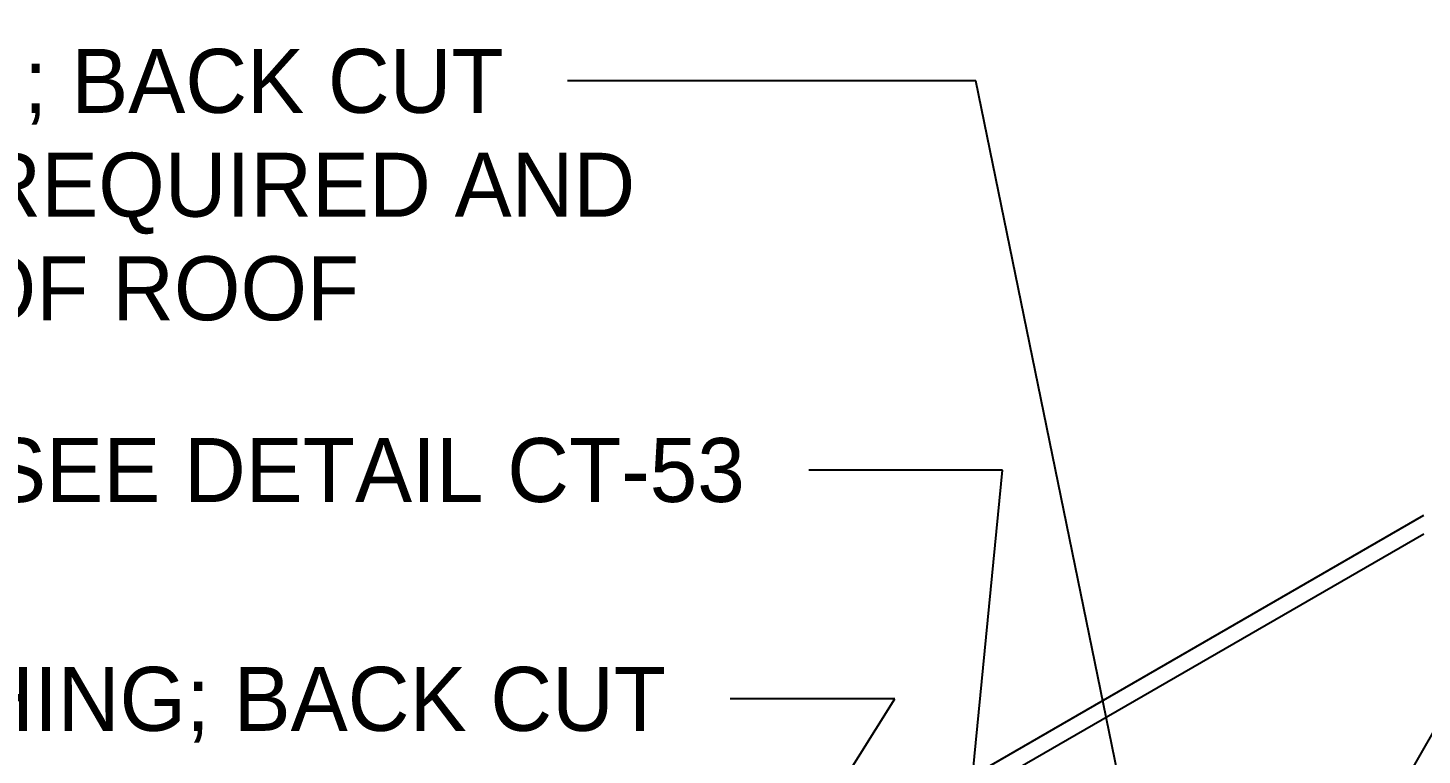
# Model space of a CAD drawing. Extents: x 2 to 99, y 3 to 136.
# Drawn here: x 19.45 to 48.88, y 120.08 to 135.43 of the extents above; entities that cross this region are included whole.
import ezdxf
from ezdxf.enums import TextEntityAlignment as Align

# ---------------------------------------------------------------- set-up
doc = ezdxf.new("R2010")
doc.units = 0
doc.header["$LTSCALE"] = 1.7995
doc.layers.add('DIM-TXT', color=7, linetype='CONTINUOUS')
doc.layers.add('STRCTR', color=7, linetype='CONTINUOUS')

msp = doc.modelspace()

# ---------------------------------------------------------------- linework, layer by layer
at = {"layer": 'DIM-TXT', "color": 0, "linetype": 'CONTINUOUS'}
for p, q in [((48.042, 118.7), (57.625, 135.435)), ((40.023, 126.102), (35.934, 126.102)), ((38.34, 108.831), (40.023, 126.102)), ((24.492, 100.077), (37.748, 121.271)), ((37.748, 121.271), (34.272, 121.271))]:
    msp.add_line(p, q, dxfattribs=at)
at = {"layer": 'STRCTR', "color": 0, "linetype": 'CONTINUOUS'}
for p, q in [((39.459, 134.316), (30.844, 134.316)), ((43.337, 115.369), (39.459, 134.316)), ((6.218, 100.5), (48.913, 125.15)), ((48.913, 124.75), (6.564, 100.3))]:
    msp.add_line(p, q, dxfattribs=at)

# ---------------------------------------------------------------- texts
at = {"layer": 'DIM-TXT', "color": 0, "linetype": 'CONTINUOUS'}
for s, p in [('VERTICAL LEG AS REQUIRED AND', (2.075, 131.449)), ('FORM TO RADIUS OF ROOF', (2.075, 129.263))]:
    msp.add_text(s, height=1.35, dxfattribs=at).set_placement(p)
for s, p in [('RAKE WALL; SEE DETAIL CT-53', (34.584, 126.102)), ('COUNTERFLASHING; BACK CUT', (32.922, 121.271))]:
    msp.add_text(s, height=1.35, dxfattribs=at).set_placement(p, align=Align.MIDDLE_RIGHT)
at = {"layer": 'STRCTR', "color": 0, "linetype": 'CONTINUOUS'}
msp.add_text('SUB-FLASHING; BACK CUT', height=1.35, dxfattribs=at).set_placement((29.494, 134.316), align=Align.MIDDLE_RIGHT)

doc.saveas('drawing.dxf')
